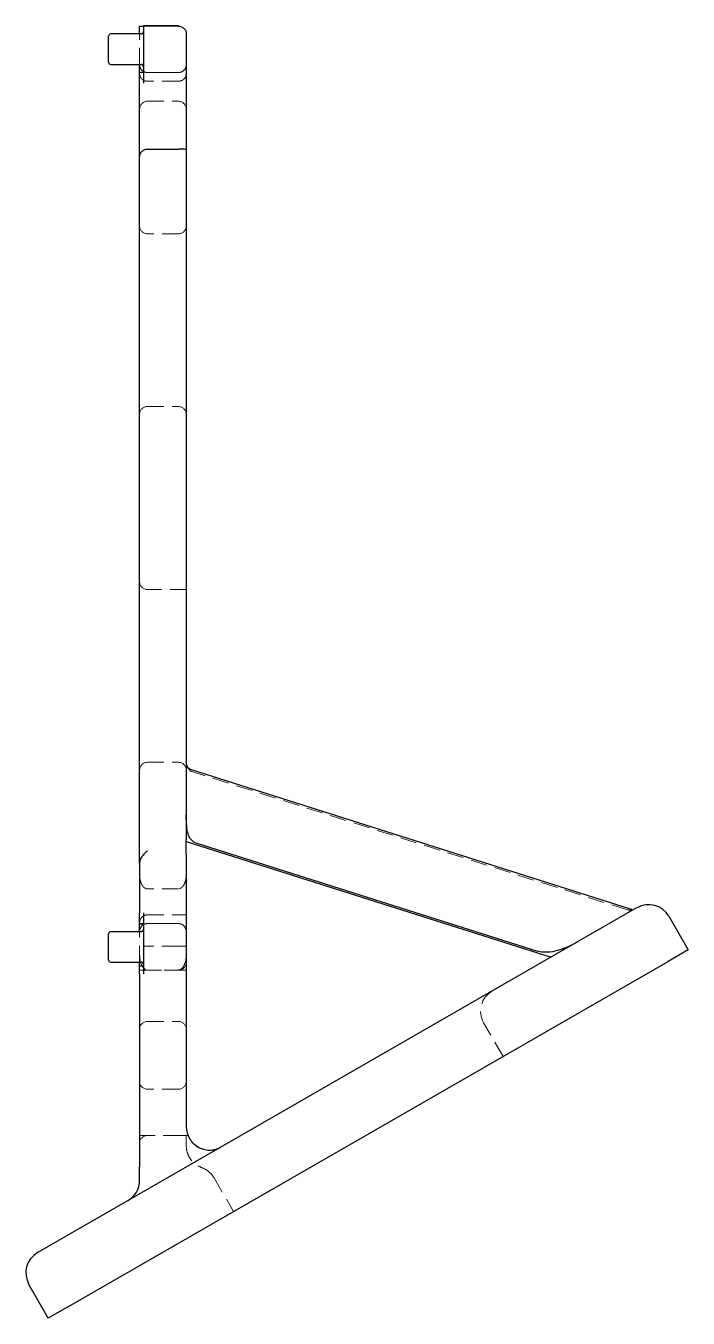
# Model space of a CAD drawing. Header units: millimetres. Extents: x 60 to 249, y 7 to 184.
# Drawn here: x 197.4 to 248.6, y 7 to 107 of the extents above; entities that cross this region are included whole.
import ezdxf

# ---------------------------------------------------------------- set-up
doc = ezdxf.new("R2010")
doc.units = ezdxf.units.MM
doc.linetypes.add('HIDDEN', pattern=[1.905, 1.27, -0.635])

msp = doc.modelspace()

# ---------------------------------------------------------------- linework, layer by layer
at = {"color": 7, "linetype": 'Continuous', "lineweight": 25}
for p, q in [((209.18, 107), (206.48, 107)), ((206.48, 107), (206.48, 106.98)), ((203.77, 104.2), (203.77, 106.19)), ((206.29, 106.37), (203.95, 106.37)), ((206.17, 106.98), (206.48, 106.98)), ((206.17, 106.37), (206.17, 106.98)), ((206.48, 106.98), (206.48, 104.46)), ((209.18, 106.98), (206.48, 106.98)), ((209.78, 106.38), (209.78, 104.7)), ((203.95, 104.02), (206.29, 104.02)), ((206.17, 103.4), (206.17, 104.02)), ((206.48, 104.46), (206.48, 102.56)), ((209.78, 104.7), (209.78, 97.4)), ((206.48, 103.4), (206.17, 103.4)), ((206.17, 102.56), (206.17, 103.4)), ((206.17, 96.81), (206.17, 102.56)), ((206.78, 97.46), (209.18, 97.46)), ((209.8, 49.84), (209.86, 49.69)), ((244.1, 38.67), (210.2, 49.42)), ((206.17, 42.2), (206.17, 44.05)), ((209.78, 42.91), (209.78, 44.05)), ((209.78, 43.89), (238.02, 34.94)), ((210.53, 43.78), (236.97, 35.39)), ((206.17, 42.2), (206.17, 38.36)), ((209.78, 42.91), (209.78, 36.21)), ((198.27, 12.07), (244.67, 38.77)), ((206.17, 37.51), (206.17, 38.36)), ((206.48, 38.36), (206.48, 36.46)), ((247.13, 38.1), (248.63, 35.49)), ((206.17, 36.9), (206.17, 37.52)), ((206.17, 37.51), (206.48, 37.51)), ((203.77, 34.73), (203.77, 36.72)), ((206.29, 36.9), (203.95, 36.9)), ((206.48, 36.46), (206.48, 35.71)), ((209.78, 36.21), (209.78, 35.72)), ((206.48, 35.71), (206.48, 33.64)), ((209.78, 35.72), (209.78, 21.81)), ((248.63, 35.49), (247.07, 34.59)), ((200.67, 7.9), (247.07, 34.59)), ((203.95, 34.55), (206.29, 34.55)), ((206.17, 34.24), (206.17, 34.55)), ((206.48, 34.24), (206.17, 34.24)), ((206.17, 33.64), (206.17, 34.24)), ((206.17, 33.64), (206.17, 18.7)), ((206.17, 17.66), (206.17, 18.7)), ((199.11, 7), (197.61, 9.61)), ((200.67, 7.9), (199.11, 7))]:
    msp.add_line(p, q, dxfattribs=at)
at = {"color": 7, "linetype": 'HIDDEN', "lineweight": 18}
for p, q in [((206.17, 106.08), (206.17, 106.37)), ((206.17, 104.02), (206.17, 106.08)), ((206.17, 103.39), (206.48, 103.39)), ((209.18, 103.39), (206.78, 103.39)), ((206.78, 103.39), (209.18, 103.39)), ((209.18, 103.39), (206.78, 103.39)), ((209.18, 103.39), (206.78, 103.39)), ((209.18, 102.71), (206.78, 102.71)), ((206.78, 101.16), (209.18, 101.16)), ((209.18, 90.91), (206.78, 90.91)), ((206.78, 77.54), (209.18, 77.54)), ((209.78, 63.38), (206.78, 63.38)), ((206.78, 50.01), (209.18, 50.01)), ((210.21, 49.3), (210.16, 49.32)), ((243.93, 38.6), (210.21, 49.3)), ((209.18, 40.22), (206.78, 40.22)), ((206.78, 38.21), (209.78, 38.21)), ((206.48, 37.53), (206.17, 37.53)), ((209.18, 37.53), (206.78, 37.53)), ((209.18, 37.53), (206.78, 37.53)), ((209.18, 37.53), (206.78, 37.53)), ((206.78, 37.53), (209.18, 37.53)), ((206.17, 34.55), (206.17, 36.9)), ((209.18, 35.78), (206.48, 35.78)), ((206.48, 34.24), (206.17, 34.24)), ((206.48, 33.94), (206.17, 33.94)), ((206.17, 33.92), (209.78, 33.92)), ((209.78, 33.94), (206.48, 33.94)), ((206.78, 29.96), (209.18, 29.96)), ((234.3, 27.25), (232.8, 29.85)), ((209.18, 24.72), (206.78, 24.72)), ((206.17, 21.13), (206.78, 21.13)), ((209.28, 21.13), (206.78, 21.13)), ((211.94, 17.85), (213.44, 15.25))]:
    msp.add_line(p, q, dxfattribs=at)
at = {"color": 7, "linetype": 'HIDDEN', "lineweight": 18, "flags": 128}
for points in [[(210.02, 20.91), (210.03, 20.91), (210.3, 20.55)], [(210.37, 20.49), (210.68, 20.25), (210.9, 20.15)]]:
    msp.add_lwpolyline(points, dxfattribs=at)
at = {"color": 7, "linetype": 'Continuous', "lineweight": 25}
for centre, radius, start, end in [((203.95, 106.19), 0.18, 90, 180), ((206.29, 106.55), 0.18, 270, 0), ((203.95, 104.2), 0.18, 180, 270), ((206.29, 103.84), 0.18, 0, 90), ((245.57, 37.2), 1.8, 29.9171, 119.9171), ((206.29, 37.08), 0.18, 270, 0), ((203.95, 36.72), 0.18, 90, 180), ((203.95, 34.73), 0.18, 180, 270), ((206.29, 34.37), 0.18, 0, 90), ((211.59, 21.81), 1.8, 180, 209.9171), ((204.37, 17.66), 1.8, 299.9171, 0), ((199.17, 10.51), 1.8, 119.9171, 209.9171)]:
    msp.add_arc(centre, radius, start, end, dxfattribs=at)
at = {"color": 7, "linetype": 'HIDDEN', "lineweight": 18}
for centre, radius, start, end in [((206.78, 100.56), 0.602, 90, 180), ((209.18, 100.56), 0.602, 0, 90), ((206.78, 91.51), 0.602, 180, 270), ((209.18, 91.51), 0.602, 270, 0), ((206.78, 76.94), 0.602, 90, 180), ((209.18, 76.94), 0.602, 0, 90), ((206.78, 63.98), 0.602, 180, 270), ((206.78, 49.41), 0.602, 90, 180), ((209.18, 49.41), 0.602, 0, 90), ((209.18, 34.54), 0.602, 270, 0), ((234.36, 30.75), 1.8, 119.9171, 209.9171), ((206.78, 29.36), 0.602, 90, 180), ((209.18, 29.36), 0.602, 0, 90), ((206.78, 25.32), 0.602, 180, 270), ((209.18, 25.32), 0.602, 270, 0), ((206.78, 20.53), 0.602, 90, 180), ((210.38, 16.95), 1.8, 29.9171, 70.4358)]:
    msp.add_arc(centre, radius, start, end, dxfattribs=at)
for centre, major_axis, ratio, start_param, end_param in [((206.78, 103.99), (0.602, 0), 0.99988, 3.14159, 4.71239), ((209.18, 103.99), (0.602, 0), 0.99988, 4.71239, 6.28319), ((206.78, 36.93), (0, 0.602), 0.99998, 0, 1.5708), ((209.18, 36.93), (0, 0.602), 0.99998, 4.71239, 6.28319), ((206.78, 35.1), (0, 1.16), 0.51715, 1.5708, 3.14159), ((209.18, 35.1), (0, 1.16), 0.51715, 3.14159, 4.71239)]:
    msp.add_ellipse(centre, major_axis=major_axis, ratio=ratio, start_param=start_param, end_param=end_param, dxfattribs=at)
at = {"color": 7, "linetype": 'Continuous', "lineweight": 25}
for points, knots in [([(209.18, 106.98), (209.34, 106.98), (209.5, 106.91), (209.66, 106.75), (209.71, 106.68), (209.77, 106.53), (209.78, 106.45), (209.78, 106.38)], [0, 0, 0, 0, 0.5, 0.5, 0.75, 0.75, 1, 1, 1, 1]), ([(206.17, 96.81), (206.18, 96.84), (206.18, 96.89), (206.19, 96.97), (206.21, 97.05), (206.24, 97.12), (206.28, 97.19), (206.34, 97.26), (206.42, 97.34), (206.53, 97.41), (206.65, 97.46), (206.73, 97.46), (206.78, 97.46)], [0, 0, 0, 0, 0.0889, 0.17415, 0.25669, 0.33757, 0.41787, 0.49873, 0.63413, 0.75836, 0.87791, 1, 1, 1, 1]), ([(209.78, 97.4), (209.78, 97.41), (209.78, 97.41), (209.77, 97.42), (209.74, 97.43), (209.7, 97.44), (209.62, 97.45), (209.53, 97.45), (209.42, 97.46), (209.3, 97.46), (209.22, 97.46), (209.18, 97.46)], [0, 0, 0, 0, 0.0805, 0.16413, 0.25053, 0.37709, 0.50039, 0.63647, 0.76595, 0.88737, 1, 1, 1, 1]), ([(209.78, 97.4), (209.78, 95.46), (209.78, 92.33), (209.78, 87.92), (209.78, 83.46), (209.78, 77.79), (209.78, 71.99), (209.78, 67.31), (209.78, 63.83), (209.78, 60.37), (209.78, 55.78), (209.78, 51.35), (209.78, 47.09), (209.78, 45.04), (209.78, 44.05)], [0, 0, 0, 0, 0.125, 0.1875, 0.25, 0.375, 0.5, 0.5625, 0.625, 0.6875, 0.75, 0.875, 0.9375, 1, 1, 1, 1]), ([(206.17, 44.05), (206.17, 46), (206.17, 49.12), (206.17, 53.49), (206.17, 57.9), (206.17, 63.5), (206.17, 69.23), (206.17, 73.85), (206.17, 78.43), (206.17, 84.14), (206.17, 89.61), (206.17, 93.81), (206.17, 95.83), (206.17, 96.81)], [0, 0, 0, 0, 0.125, 0.1875, 0.25, 0.375, 0.5, 0.5625, 0.625, 0.75, 0.875, 0.9375, 1, 1, 1, 1]), ([(210.2, 49.42), (210.17, 49.43), (210.11, 49.45), (210.03, 49.5), (209.98, 49.55), (209.93, 49.6), (209.88, 49.65), (209.87, 49.68), (209.86, 49.69)], [0, 0, 0, 0, 0.19831, 0.39783, 0.49977, 0.60754, 0.85641, 1, 1, 1, 1]), ([(210.53, 43.78), (210.47, 43.8), (210.42, 43.82), (210.33, 43.87), (210.29, 43.9), (210.19, 43.99), (210.13, 44.06), (209.99, 44.27), (209.93, 44.44), (209.84, 44.83), (209.82, 45.04), (209.79, 45.49), (209.78, 45.72), (209.78, 45.96)], [0, 0, 0, 0, 0.0625, 0.0625, 0.125, 0.125, 0.25, 0.25, 0.5, 0.5, 0.75, 0.75, 1, 1, 1, 1]), ([(206.78, 43.16), (206.7, 43.09), (206.59, 42.99), (206.46, 42.84), (206.36, 42.73), (206.28, 42.6), (206.22, 42.47), (206.18, 42.34), (206.18, 42.25), (206.17, 42.2)], [0, 0, 0, 0, 0.25029, 0.38247, 0.50063, 0.6373, 0.76435, 0.88427, 1, 1, 1, 1]), ([(244.28, 38.63), (244.28, 38.63), (244.27, 38.63), (244.2, 38.64), (244.14, 38.65), (244.1, 38.67)], [0, 0, 0, 0, 0.01561, 0.19197, 1, 1, 1, 1]), ([(244.28, 38.63), (244.28, 38.61), (244.27, 38.58), (244.25, 38.54), (244.25, 38.53)], [0, 0, 0, 0, 0.56017, 1, 1, 1, 1]), ([(240.04, 36.1), (239.79, 35.96), (239.54, 35.83), (239.15, 35.66), (239.02, 35.6), (238.77, 35.51), (238.64, 35.47), (238.26, 35.37), (238.01, 35.33), (237.63, 35.31), (237.5, 35.31), (237.31, 35.33), (237.24, 35.33), (237.11, 35.35), (237.04, 35.37), (236.97, 35.39)], [0, 0, 0, 0, 0.25, 0.25, 0.375, 0.375, 0.5, 0.5, 0.75, 0.75, 0.875, 0.875, 0.9375, 0.9375, 1, 1, 1, 1]), ([(210.02, 20.91), (210.04, 20.89), (210.08, 20.83), (210.13, 20.75), (210.2, 20.67), (210.26, 20.59), (210.33, 20.52), (210.41, 20.45), (210.56, 20.33), (210.8, 20.18), (211.09, 20.07), (211.35, 20.02), (211.59, 20), (211.82, 20.02), (212.04, 20.06), (212.27, 20.14), (212.41, 20.21), (212.49, 20.25)], [0, 0, 0, 0, 0.02611, 0.052462, 0.079199, 0.106453, 0.134353, 0.163017, 0.192554, 0.299001, 0.422257, 0.507314, 0.602295, 0.692879, 0.796841, 0.881082, 1, 1, 1, 1])]:
    msp.add_open_spline(points, degree=3, knots=knots, dxfattribs=at)
at = {"color": 7, "linetype": 'HIDDEN', "lineweight": 18}
for points, knots in [([(206.78, 103.39), (206.76, 103.39), (206.73, 103.39), (206.69, 103.4), (206.65, 103.4), (206.6, 103.42), (206.56, 103.43), (206.51, 103.45), (206.45, 103.48), (206.39, 103.53), (206.32, 103.6), (206.24, 103.71), (206.2, 103.81), (206.18, 103.91), (206.18, 103.96), (206.17, 103.99)], [0, 0, 0, 0, 0.01842, 0.0377, 0.05852, 0.0814, 0.11089, 0.14489, 0.19392, 0.25196, 0.36498, 0.5019, 0.75042, 0.84115, 1, 1, 1, 1]), ([(206.78, 102.71), (206.7, 102.72), (206.58, 102.73), (206.44, 102.8), (206.35, 102.88), (206.27, 102.98), (206.19, 103.12), (206.18, 103.23), (206.17, 103.31)], [0, 0, 0, 0, 0.23946, 0.36836, 0.5, 0.63163, 0.76053, 1, 1, 1, 1]), ([(209.78, 103.99), (209.78, 103.97), (209.78, 103.93), (209.77, 103.88), (209.76, 103.8), (209.72, 103.71), (209.64, 103.6), (209.57, 103.53), (209.51, 103.48), (209.46, 103.46), (209.41, 103.44), (209.36, 103.42), (209.31, 103.4), (209.25, 103.39), (209.2, 103.39), (209.18, 103.39)], [0, 0, 0, 0, 0.11131, 0.19467, 0.24963, 0.49818, 0.63502, 0.74815, 0.80211, 0.84798, 0.88089, 0.91009, 0.94378, 0.97316, 1, 1, 1, 1]), ([(209.78, 103.31), (209.78, 103.23), (209.76, 103.12), (209.69, 102.98), (209.61, 102.88), (209.51, 102.8), (209.37, 102.73), (209.26, 102.72), (209.18, 102.71)], [0, 0, 0, 0, 0.23947, 0.36837, 0.5, 0.63164, 0.76054, 1, 1, 1, 1]), ([(209.83, 49.7), (209.82, 49.69), (209.8, 49.67), (209.79, 49.49), (209.78, 49.21), (209.78, 48.95), (209.78, 48.82)], [0, 0, 0, 0, 0.175305, 0.439372, 0.740946, 1, 1, 1, 1]), ([(209.85, 49.71), (209.83, 49.77), (209.79, 49.86), (209.79, 49.85), (209.79, 49.84)], [0, 0, 0, 0, 0.66875, 1, 1, 1, 1]), ([(209.86, 49.69), (209.86, 49.68), (209.88, 49.65), (209.94, 49.53), (210.03, 49.42), (210.11, 49.34), (210.18, 49.31), (210.21, 49.3), (210.21, 49.3)], [0, 0, 0, 0, 0.09636, 0.48436, 0.71549, 0.86433, 0.97209, 1, 1, 1, 1]), ([(206.78, 40.22), (206.76, 40.22), (206.72, 40.22), (206.67, 40.24), (206.62, 40.26), (206.57, 40.29), (206.52, 40.32), (206.45, 40.39), (206.37, 40.5), (206.27, 40.7), (206.2, 40.95), (206.18, 41.18), (206.17, 41.29), (206.17, 41.32)], [0, 0, 0, 0, 0.03672, 0.07497, 0.11523, 0.15789, 0.20328, 0.25161, 0.36369, 0.50186, 0.75025, 0.92958, 1, 1, 1, 1]), ([(209.78, 41.32), (209.78, 41.29), (209.78, 41.18), (209.76, 40.95), (209.69, 40.7), (209.59, 40.5), (209.49, 40.37), (209.39, 40.29), (209.29, 40.23), (209.22, 40.23), (209.18, 40.22)], [0, 0, 0, 0, 0.07131, 0.24987, 0.49838, 0.63658, 0.74877, 0.84237, 0.92518, 1, 1, 1, 1]), ([(206.17, 37.61), (206.18, 37.68), (206.19, 37.8), (206.27, 37.94), (206.35, 38.04), (206.44, 38.11), (206.58, 38.19), (206.7, 38.2), (206.78, 38.21)], [0, 0, 0, 0, 0.23947, 0.36837, 0.5, 0.63164, 0.76054, 1, 1, 1, 1]), ([(243.93, 38.6), (244, 38.58), (244.06, 38.58), (244.17, 38.58), (244.22, 38.59), (244.27, 38.6)], [0, 0, 0, 0, 0.5, 0.5, 1, 1, 1, 1]), ([(206.17, 36.93), (206.18, 36.95), (206.18, 36.99), (206.18, 37.04), (206.2, 37.12), (206.24, 37.21), (206.32, 37.32), (206.39, 37.39), (206.45, 37.43), (206.5, 37.46), (206.55, 37.48), (206.59, 37.5), (206.65, 37.51), (206.71, 37.52), (206.76, 37.53), (206.78, 37.53)], [0, 0, 0, 0, 0.11409, 0.19744, 0.2496, 0.49813, 0.63498, 0.7481, 0.80206, 0.84794, 0.88085, 0.91006, 0.94375, 0.97315, 1, 1, 1, 1]), ([(209.18, 37.53), (209.2, 37.53), (209.23, 37.53), (209.27, 37.52), (209.31, 37.51), (209.36, 37.5), (209.4, 37.49), (209.45, 37.47), (209.5, 37.44), (209.57, 37.39), (209.64, 37.32), (209.72, 37.21), (209.76, 37.11), (209.78, 37.01), (209.78, 36.96), (209.78, 36.93)], [0, 0, 0, 0, 0.01843, 0.03771, 0.05853, 0.08141, 0.11091, 0.1449, 0.19393, 0.25197, 0.36498, 0.50191, 0.75042, 0.84068, 1, 1, 1, 1]), ([(209.78, 35.77), (209.78, 35.77), (209.78, 35.77), (209.76, 35.78), (209.74, 35.78), (209.7, 35.78), (209.65, 35.78), (209.59, 35.78), (209.52, 35.78), (209.44, 35.78), (209.36, 35.78), (209.27, 35.78), (209.21, 35.78), (209.18, 35.78)], [0, 0, 0, 0, 0.08522, 0.17158, 0.25908, 0.34771, 0.43748, 0.52839, 0.62044, 0.71362, 0.80794, 0.9034, 1, 1, 1, 1]), ([(209.28, 21.13), (209.31, 21.13), (209.36, 21.13), (209.44, 21.13), (209.52, 21.13), (209.59, 21.13), (209.66, 21.13), (209.73, 21.13), (209.81, 21.13), (209.87, 21.13), (209.91, 21.13), (209.91, 21.13), (209.92, 21.13)], [0, 0, 0, 0, 0.08639, 0.16984, 0.25163, 0.33313, 0.41572, 0.50072, 0.62532, 0.74998, 0.87633, 1, 1, 1, 1]), ([(209.78, 21.13), (209.78, 20.98), (209.78, 20.69), (209.78, 20.39), (209.78, 20.39), (209.78, 20.38)], [0, 0, 0, 0, 0.37787, 0.75284, 1, 1, 1, 1]), ([(209.78, 20.35), (209.8, 20.17), (209.83, 19.8), (210.09, 19.3), (210.48, 18.88), (210.82, 18.73), (210.98, 18.65)], [0, 0, 0, 0, 0.244, 0.49996, 0.75595, 1, 1, 1, 1])]:
    msp.add_open_spline(points, degree=3, knots=knots, dxfattribs=at)

doc.saveas('drawing.dxf')
